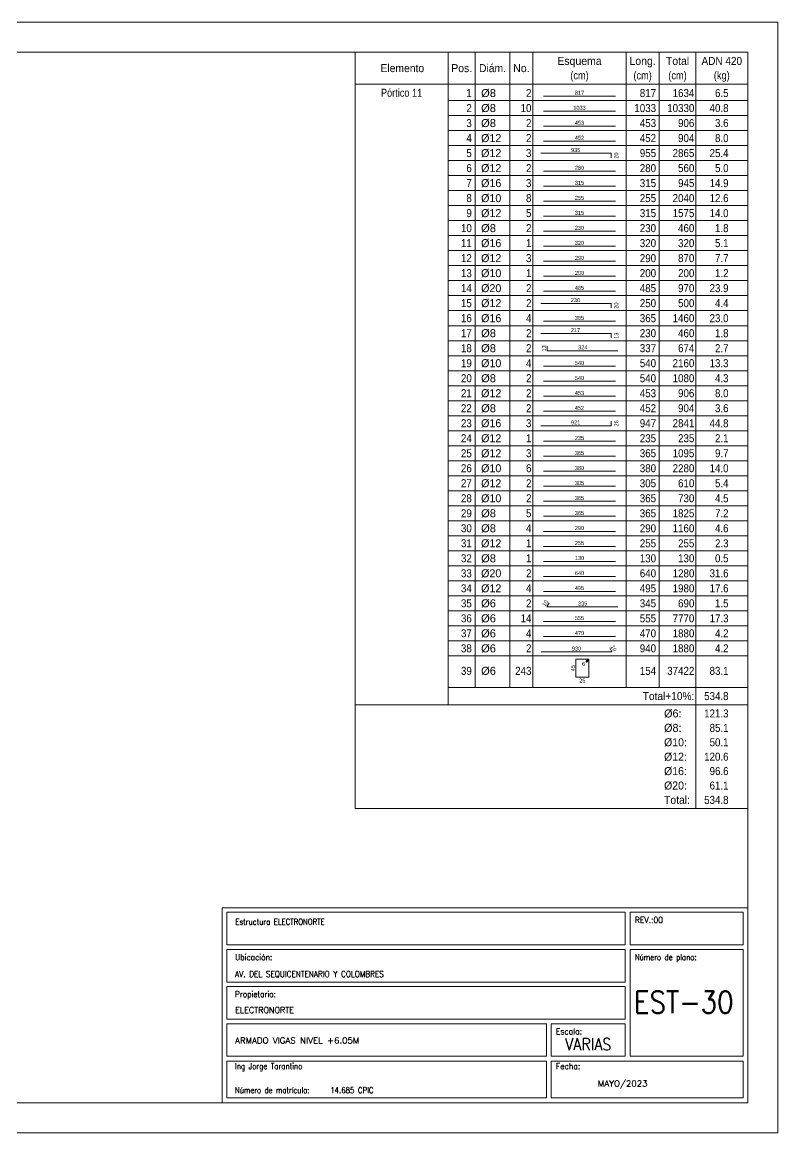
# Model space of a CAD drawing. Header units: millimetres. Extents: x 3 to 479, y -191 to 120.
# Drawn here: x 453.8 to 478.96, y 21.26 to 58.26 of the extents above; entities that cross this region are included whole.
import ezdxf
from ezdxf.enums import TextEntityAlignment as Align

# ---------------------------------------------------------------- set-up
doc = ezdxf.new("R2010")
doc.units = ezdxf.units.MM
for name, color, linetype, lineweight in [('CYPE', 7, 'Continuous', 0), ('DESPIECES_TABLA', 7, 'Continuous', 9), ('RECUAD_LIMITES', 2, 'Continuous', 0), ('RECUAD_MARCO', 1, 'Continuous', 20), ('TABLAS', 1, 'Continuous', 9), ('TEXTO_TABLAS', 1, 'Continuous', 0), ('TEXTOS_COTAS_DESPIECES_TABLA', 1, 'Continuous', 0)]:
    doc.layers.add(name, color=color, linetype=linetype, lineweight=lineweight)
doc.styles.add('CYPETXT', font='romans__.ttf', dxfattribs={"height": 0.2})
doc.styles.add('CYPETXT_romans', font='arial.ttf', dxfattribs={"height": 0.2})

msp = doc.modelspace()

# ---------------------------------------------------------------- linework, layer by layer
at = {"layer": 'CYPE', "color": 1}
for points in [[(460.46093, 22.25684), (477.96093, 22.25684), (477.96093, 28.75684), (460.46093, 28.75684), (460.46093, 22.25684)], [(460.62093, 27.51684), (473.88093, 27.51684), (473.88093, 28.60684), (460.62093, 28.60684), (460.62093, 27.51684)], [(474.04093, 27.51684), (477.81093, 27.51684), (477.81093, 28.60684), (474.04093, 28.60684), (474.04093, 27.51684)], [(460.62093, 26.27684), (473.88093, 26.27684), (473.88093, 27.36684), (460.62093, 27.36684), (460.62093, 26.27684)], [(474.04093, 23.80684), (477.81093, 23.80684), (477.81093, 27.36684), (474.04093, 27.36684), (474.04093, 23.80684)], [(460.62093, 25.04684), (473.88093, 25.04684), (473.88093, 26.12684), (460.62093, 26.12684), (460.62093, 25.04684)], [(460.62093, 23.80684), (471.26093, 23.80684), (471.26093, 24.88684), (460.62093, 24.88684), (460.62093, 23.80684)], [(471.42093, 23.80684), (473.88093, 23.80684), (473.88093, 24.88684), (471.42093, 24.88684), (471.42093, 23.80684)], [(460.62093, 22.41684), (471.26093, 22.41684), (471.26093, 23.64684), (460.62093, 23.64684), (460.62093, 22.41684)], [(471.42093, 22.41684), (477.81093, 22.41684), (477.81093, 23.64684), (471.42093, 23.64684), (471.42093, 22.41684)]]:
    msp.add_lwpolyline(points, close=True, dxfattribs=at)
at = {"layer": 'DESPIECES_TABLA'}
for points in [[(471.15893, 55.79484), (473.55893, 55.79484)], [(471.15893, 55.29484), (473.55893, 55.29484)], [(471.15893, 54.79484), (473.55893, 54.79484)], [(471.15893, 54.29484), (473.55893, 54.29484)], [(471.0667, 53.88896), (473.40838, 53.88896), (473.40838, 53.73896)], [(471.15893, 53.29484), (473.55893, 53.29484)], [(471.15893, 52.79484), (473.55893, 52.79484)], [(471.15893, 52.29484), (473.55893, 52.29484)], [(471.15893, 51.79484), (473.55893, 51.79484)], [(471.15893, 51.29484), (473.55893, 51.29484)], [(471.15893, 50.79484), (473.55893, 50.79484)], [(471.15893, 50.29484), (473.55893, 50.29484)], [(471.15893, 49.79484), (473.55893, 49.79484)], [(471.15893, 49.29484), (473.55893, 49.29484)], [(471.06661, 48.88921), (473.40897, 48.88921), (473.40897, 48.73921)], [(471.15893, 48.29484), (473.55893, 48.29484)], [(471.06665, 47.88911), (473.40874, 47.88911), (473.40874, 47.73911)], [(471.2878, 47.46401), (471.2878, 47.31401), (473.63272, 47.31401)], [(471.15893, 46.79484), (473.55893, 46.79484)], [(471.15893, 46.29484), (473.55893, 46.29484)], [(471.15893, 45.79484), (473.55893, 45.79484)], [(471.15893, 45.29484), (473.55893, 45.29484)], [(471.06669, 44.81399), (473.40845, 44.81399), (473.40845, 44.96399)], [(471.15893, 44.29484), (473.55893, 44.29484)], [(471.15893, 43.79484), (473.55893, 43.79484)], [(471.15893, 43.29484), (473.55893, 43.29484)], [(471.15893, 42.79484), (473.55893, 42.79484)], [(471.15893, 42.29484), (473.55893, 42.29484)], [(471.15893, 41.79484), (473.55893, 41.79484)], [(471.15893, 41.29484), (473.55893, 41.29484)], [(471.15893, 40.79484), (473.55893, 40.79484)], [(471.15893, 40.29484), (473.55893, 40.29484)], [(471.15893, 39.79484), (473.55893, 39.79484)], [(471.15893, 39.29484), (473.55893, 39.29484)], [(471.34857, 38.91025), (471.27357, 38.78034), (473.63866, 38.78034)], [(471.15893, 38.29484), (473.55893, 38.29484)], [(471.15893, 37.79484), (473.55893, 37.79484)], [(471.08485, 37.28036), (473.43339, 37.28036), (473.36365, 37.41027)], [(472.59676, 36.92789), (472.66758, 36.99871), (472.67032, 37.00205), (472.67235, 37.00586), (472.67361, 37.00999), (472.67403, 37.01429), (472.67361, 37.01859), (472.67235, 37.02272), (472.67032, 37.02653), (472.66758, 37.02987), (472.66424, 37.03261), (472.66043, 37.03465), (472.65629, 37.0359), (472.652, 37.03633), (472.2549, 37.03633), (472.24647, 37.03465), (472.23932, 37.02987), (472.23454, 37.02272), (472.23287, 37.01429), (472.23287, 36.45836), (472.23454, 36.44993), (472.23932, 36.44278), (472.24647, 36.438), (472.2549, 36.43633), (472.652, 36.43633), (472.66043, 36.438), (472.66758, 36.44278), (472.67235, 36.44993), (472.67403, 36.45836), (472.67403, 37.01429), (472.67361, 37.01859), (472.67235, 37.02272), (472.67032, 37.02653), (472.66758, 37.02987), (472.66424, 37.03261), (472.66043, 37.03465), (472.65629, 37.0359), (472.652, 37.03633), (472.6477, 37.0359), (472.64356, 37.03465), (472.63975, 37.03261), (472.63641, 37.02987), (472.56559, 36.95905)]]:
    msp.add_lwpolyline(points, dxfattribs=at)
at = {"layer": 'RECUAD_LIMITES'}
msp.add_lwpolyline([(329.46093, 21.25684), (478.96093, 21.25684), (478.96093, 58.25684), (329.46093, 58.25684), (329.46093, 21.25684)], close=True, dxfattribs=at)
at = {"layer": 'RECUAD_MARCO'}
msp.add_lwpolyline([(331.96093, 22.25684), (477.96093, 22.25684), (477.96093, 57.25684), (331.96093, 57.25684), (331.96093, 22.25684)], close=True, dxfattribs=at)
at = {"layer": 'TABLAS'}
for p, q in [((464.88493, 56.14684), (464.88493, 57.25684)), ((464.88493, 57.25684), (477.96093, 57.25684)), ((467.98493, 56.14684), (467.98493, 57.25684)), ((468.88893, 56.14684), (468.88893, 57.25684)), ((470.03693, 56.14684), (470.03693, 57.25684)), ((470.80893, 56.14684), (470.80893, 57.25684)), ((473.90893, 56.14684), (473.90893, 57.25684)), ((475.01293, 56.14684), (475.01293, 57.25684)), ((476.23293, 56.14684), (476.23293, 57.25684)), ((477.96093, 56.14684), (477.96093, 57.25684)), ((464.88493, 56.19684), (477.96093, 56.19684)), ((464.88493, 35.56684), (464.88493, 56.14684)), ((467.98493, 35.56684), (467.98493, 56.14684)), ((468.88893, 36.09684), (468.88893, 56.14684)), ((470.03693, 36.09684), (470.03693, 56.14684)), ((470.80893, 36.09684), (470.80893, 56.14684)), ((473.90893, 36.09684), (473.90893, 56.14684)), ((475.01293, 36.09684), (475.01293, 56.14684)), ((476.23293, 35.56684), (476.23293, 56.14684)), ((477.96093, 35.56684), (477.96093, 56.14684)), ((467.98493, 36.09684), (477.96093, 36.09684)), ((464.88493, 35.46684), (464.88493, 35.56684)), ((467.98493, 35.51684), (467.98493, 35.56684)), ((476.23293, 35.46684), (476.23293, 35.56684)), ((477.96093, 35.46684), (477.96093, 35.56684)), ((464.88493, 35.51684), (477.96093, 35.51684)), ((464.88493, 34.98684), (464.88493, 35.46684)), ((476.23293, 34.98684), (476.23293, 35.46684)), ((477.96093, 34.98684), (477.96093, 35.46684)), ((464.88493, 34.50684), (464.88493, 34.98684)), ((476.23293, 34.50684), (476.23293, 34.98684)), ((477.96093, 34.50684), (477.96093, 34.98684)), ((464.88493, 34.02684), (464.88493, 34.50684)), ((476.23293, 34.02684), (476.23293, 34.50684)), ((477.96093, 34.02684), (477.96093, 34.50684)), ((464.88493, 33.54684), (464.88493, 34.02684)), ((476.23293, 33.54684), (476.23293, 34.02684)), ((477.96093, 33.54684), (477.96093, 34.02684)), ((464.88493, 33.06684), (464.88493, 33.54684)), ((476.23293, 33.06684), (476.23293, 33.54684)), ((477.96093, 33.06684), (477.96093, 33.54684)), ((464.88493, 32.58684), (464.88493, 33.06684)), ((476.23293, 32.58684), (476.23293, 33.06684)), ((477.96093, 32.58684), (477.96093, 33.06684)), ((464.88493, 32.05684), (464.88493, 32.58684)), ((476.23293, 32.05684), (476.23293, 32.58684)), ((477.96093, 32.05684), (477.96093, 32.58684)), ((464.88493, 32.05684), (477.96093, 32.05684))]:
    msp.add_line(p, q, dxfattribs=at)
at = {"layer": 'TEXTO_TABLAS'}
for p, q in [((467.98493, 55.64684), (477.96093, 55.64684)), ((467.98493, 55.14684), (477.96093, 55.14684)), ((467.98493, 54.64684), (477.96093, 54.64684)), ((467.98493, 54.14684), (477.96093, 54.14684)), ((467.98493, 53.64684), (477.96093, 53.64684)), ((467.98493, 53.14684), (477.96093, 53.14684)), ((467.98493, 52.64684), (477.96093, 52.64684)), ((467.98493, 52.14684), (477.96093, 52.14684)), ((467.98493, 51.64684), (477.96093, 51.64684)), ((467.98493, 51.14684), (477.96093, 51.14684)), ((467.98493, 50.64684), (477.96093, 50.64684)), ((467.98493, 50.14684), (477.96093, 50.14684)), ((467.98493, 49.64684), (477.96093, 49.64684)), ((467.98493, 49.14684), (477.96093, 49.14684)), ((467.98493, 48.64684), (477.96093, 48.64684)), ((467.98493, 48.14684), (477.96093, 48.14684)), ((467.98493, 47.64684), (477.96093, 47.64684)), ((467.98493, 47.14684), (477.96093, 47.14684)), ((467.98493, 46.64684), (477.96093, 46.64684)), ((467.98493, 46.14684), (477.96093, 46.14684)), ((467.98493, 45.64684), (477.96093, 45.64684)), ((467.98493, 45.14684), (477.96093, 45.14684)), ((467.98493, 44.64684), (477.96093, 44.64684)), ((467.98493, 44.14684), (477.96093, 44.14684)), ((467.98493, 43.64684), (477.96093, 43.64684)), ((467.98493, 43.14684), (477.96093, 43.14684)), ((467.98493, 42.64684), (477.96093, 42.64684)), ((467.98493, 42.14684), (477.96093, 42.14684)), ((467.98493, 41.64684), (477.96093, 41.64684)), ((467.98493, 41.14684), (477.96093, 41.14684)), ((467.98493, 40.64684), (477.96093, 40.64684)), ((467.98493, 40.14684), (477.96093, 40.14684)), ((467.98493, 39.64684), (477.96093, 39.64684)), ((467.98493, 39.14684), (477.96093, 39.14684)), ((467.98493, 38.64684), (477.96093, 38.64684)), ((467.98493, 38.14684), (477.96093, 38.14684)), ((467.98493, 37.64684), (477.96093, 37.64684)), ((467.98493, 37.14684), (477.96093, 37.14684))]:
    msp.add_line(p, q, dxfattribs=at)

# ---------------------------------------------------------------- texts
at = {"layer": 'CYPE', "color": 5, "style": 'CYPETXT'}
for s, width, p in [('Estructura ELECTRONORTE', 0.842437, (460.90093, 28.18684)), ('AV. DEL SEQUICENTENARIO Y COLOMBRES', 0.887423, (460.89093, 26.44684)), ('ELECTRONORTE', 0.974409, (460.89093, 25.24684)), ('ARMADO VIGAS NIVEL +6.05M', 1.047361, (460.89093, 24.23247)), ('Ing Jorge Tarantino', 0.851105, (460.89093, 23.37684)), ('MAYO/2023', 1.047361, (472.97093, 22.79684)), ('14.685 CPIC', 0.851936, (464.06093, 22.57684))]:
    msp.add_text(s, height=0.2, dxfattribs=dict(at, width=width)).set_placement(p)
at = {"layer": 'CYPE', "color": 4, "style": 'CYPETXT'}
for s, width, p in [('REV.:00', 0.927655, (474.20093, 28.24684)), ('Ubicación:', 0.90604, (460.89093, 27.00684)), ('Número de plano:', 0.844847, (474.20093, 27.00684)), ('Propietario:', 0.885908, (460.89093, 25.77684)), ('Escala:', 0.925891, (471.57093, 24.53684)), ('Fecha:', 0.933698, (471.57093, 23.37684)), ('Número de matrícula:', 0.83516, (460.89093, 22.57684))]:
    msp.add_text(s, height=0.2, dxfattribs=dict(at, width=width)).set_placement(p)
at = {"layer": 'CYPE', "color": 5, "style": 'CYPETXT'}
for s, height, width, p in [('EST-30', 0.733333, 0.872274, (475.83093, 25.24351)), ('VARIAS', 0.4, 0.869965, (472.65093, 24.00684))]:
    msp.add_text(s, height=height, dxfattribs=dict(at, width=width)).set_placement(p, align=Align.CENTER)
at = {"layer": 'TEXTO_TABLAS', "style": 'CYPETXT_romans'}
for s, width, p in [('Esquema', 0.93681, (472.35893, 56.96684)), ('Long.', 0.9375, (474.46093, 56.96684)), ('Total', 0.935673, (475.62293, 56.96684)), ('ADN 420', 0.893197, (477.09693, 56.96684)), ('Elemento', 0.923378, (466.45993, 56.72684)), ('Pos.', 0.930268, (468.43693, 56.72684)), ('Diám.', 0.924488, (469.46293, 56.72684)), ('No.', 0.948905, (470.42293, 56.72684)), ('(cm)', 0.819001, (472.35893, 56.48684)), ('(cm)', 0.819001, (474.46093, 56.48684)), ('(cm)', 0.819001, (475.62293, 56.48684)), ('(kg)', 0.827954, (477.09693, 56.48684)), ('Pórtico 11', 0.820327, (466.43493, 55.90684))]:
    msp.add_text(s, height=0.266667, dxfattribs=dict(at, width=width)).set_placement(p, align=Align.MIDDLE_CENTER)
for s, height, width, p in [('1', 0.26667, 0.872274, (468.77293, 55.89684)), ('2', 0.26667, 0.872274, (470.75893, 55.89684)), ('817', 0.266667, 0.872274, (474.90893, 55.89684)), ('1634', 0.266667, 0.872274, (476.18293, 55.89684)), ('6.5', 0.266667, 0.868127, (477.32093, 55.89684)), ('2', 0.26667, 0.872274, (468.77293, 55.39684)), ('10', 0.266667, 0.872274, (470.75893, 55.39684)), ('1033', 0.266667, 0.872274, (474.90893, 55.39684)), ('10330', 0.266667, 0.872274, (476.18293, 55.39684)), ('40.8', 0.266667, 0.869308, (477.32093, 55.39684)), ('3', 0.26667, 0.872274, (468.77293, 54.89684)), ('2', 0.26667, 0.872274, (470.75893, 54.89684)), ('453', 0.266667, 0.872274, (474.90893, 54.89684)), ('906', 0.266667, 0.872274, (476.18293, 54.89684)), ('3.6', 0.266667, 0.868127, (477.32093, 54.89684)), ('4', 0.26667, 0.872274, (468.77293, 54.39684)), ('2', 0.26667, 0.872274, (470.75893, 54.39684)), ('452', 0.266667, 0.872274, (474.90893, 54.39684)), ('904', 0.266667, 0.872274, (476.18293, 54.39684)), ('8.0', 0.266667, 0.868127, (477.32093, 54.39684)), ('5', 0.26667, 0.872274, (468.77293, 53.89684)), ('3', 0.26667, 0.872274, (470.75893, 53.89684)), ('955', 0.266667, 0.872274, (474.90893, 53.89684)), ('2865', 0.266667, 0.872274, (476.18293, 53.89684)), ('25.4', 0.266667, 0.869308, (477.32093, 53.89684)), ('6', 0.26667, 0.872274, (468.77293, 53.39684)), ('2', 0.26667, 0.872274, (470.75893, 53.39684)), ('280', 0.266667, 0.872274, (474.90893, 53.39684)), ('560', 0.266667, 0.872274, (476.18293, 53.39684)), ('5.0', 0.266667, 0.868127, (477.32093, 53.39684)), ('7', 0.26667, 0.872274, (468.77293, 52.89684)), ('3', 0.26667, 0.872274, (470.75893, 52.89684)), ('315', 0.266667, 0.872274, (474.90893, 52.89684)), ('945', 0.266667, 0.872274, (476.18293, 52.89684)), ('14.9', 0.266667, 0.869308, (477.32093, 52.89684)), ('8', 0.26667, 0.872274, (468.77293, 52.39684)), ('8', 0.26667, 0.872274, (470.75893, 52.39684)), ('255', 0.266667, 0.872274, (474.90893, 52.39684)), ('2040', 0.266667, 0.872274, (476.18293, 52.39684)), ('12.6', 0.266667, 0.869308, (477.32093, 52.39684)), ('9', 0.26667, 0.872274, (468.77293, 51.89684)), ('5', 0.26667, 0.872274, (470.75893, 51.89684)), ('315', 0.266667, 0.872274, (474.90893, 51.89684)), ('1575', 0.266667, 0.872274, (476.18293, 51.89684)), ('14.0', 0.266667, 0.869308, (477.32093, 51.89684)), ('10', 0.266667, 0.872274, (468.77293, 51.39684)), ('2', 0.26667, 0.872274, (470.75893, 51.39684)), ('230', 0.266667, 0.872274, (474.90893, 51.39684)), ('460', 0.266667, 0.872274, (476.18293, 51.39684)), ('1.8', 0.266667, 0.868127, (477.32093, 51.39684)), ('11', 0.266667, 0.872274, (468.77293, 50.89684)), ('1', 0.26667, 0.872274, (470.75893, 50.89684)), ('320', 0.266667, 0.872274, (474.90893, 50.89684)), ('320', 0.266667, 0.872274, (476.18293, 50.89684)), ('5.1', 0.266667, 0.868127, (477.32093, 50.89684)), ('12', 0.266667, 0.872274, (468.77293, 50.39684)), ('3', 0.26667, 0.872274, (470.75893, 50.39684)), ('290', 0.266667, 0.872274, (474.90893, 50.39684)), ('870', 0.266667, 0.872274, (476.18293, 50.39684)), ('7.7', 0.266667, 0.868127, (477.32093, 50.39684)), ('13', 0.266667, 0.872274, (468.77293, 49.89684)), ('1', 0.26667, 0.872274, (470.75893, 49.89684)), ('200', 0.266667, 0.872274, (474.90893, 49.89684)), ('200', 0.266667, 0.872274, (476.18293, 49.89684)), ('1.2', 0.266667, 0.868127, (477.32093, 49.89684)), ('14', 0.266667, 0.872274, (468.77293, 49.39684)), ('2', 0.26667, 0.872274, (470.75893, 49.39684)), ('485', 0.266667, 0.872274, (474.90893, 49.39684)), ('970', 0.266667, 0.872274, (476.18293, 49.39684)), ('23.9', 0.266667, 0.869308, (477.32093, 49.39684)), ('15', 0.266667, 0.872274, (468.77293, 48.89684)), ('2', 0.26667, 0.872274, (470.75893, 48.89684)), ('250', 0.266667, 0.872274, (474.90893, 48.89684)), ('500', 0.266667, 0.872274, (476.18293, 48.89684)), ('4.4', 0.266667, 0.868127, (477.32093, 48.89684)), ('16', 0.266667, 0.872274, (468.77293, 48.39684)), ('4', 0.26667, 0.872274, (470.75893, 48.39684)), ('365', 0.266667, 0.872274, (474.90893, 48.39684)), ('1460', 0.266667, 0.872274, (476.18293, 48.39684)), ('23.0', 0.266667, 0.869308, (477.32093, 48.39684)), ('17', 0.266667, 0.872274, (468.77293, 47.89684)), ('2', 0.26667, 0.872274, (470.75893, 47.89684)), ('230', 0.266667, 0.872274, (474.90893, 47.89684)), ('460', 0.266667, 0.872274, (476.18293, 47.89684)), ('1.8', 0.266667, 0.868127, (477.32093, 47.89684)), ('18', 0.266667, 0.872274, (468.77293, 47.39684)), ('2', 0.26667, 0.872274, (470.75893, 47.39684)), ('337', 0.266667, 0.872274, (474.90893, 47.39684)), ('674', 0.266667, 0.872274, (476.18293, 47.39684)), ('2.7', 0.266667, 0.868127, (477.32093, 47.39684)), ('19', 0.266667, 0.872274, (468.77293, 46.89684)), ('4', 0.26667, 0.872274, (470.75893, 46.89684)), ('540', 0.266667, 0.872274, (474.90893, 46.89684)), ('2160', 0.266667, 0.872274, (476.18293, 46.89684)), ('13.3', 0.266667, 0.869308, (477.32093, 46.89684)), ('20', 0.266667, 0.872274, (468.77293, 46.39684)), ('2', 0.26667, 0.872274, (470.75893, 46.39684)), ('540', 0.266667, 0.872274, (474.90893, 46.39684)), ('1080', 0.266667, 0.872274, (476.18293, 46.39684)), ('4.3', 0.266667, 0.868127, (477.32093, 46.39684)), ('21', 0.266667, 0.872274, (468.77293, 45.89684)), ('2', 0.26667, 0.872274, (470.75893, 45.89684)), ('453', 0.266667, 0.872274, (474.90893, 45.89684)), ('906', 0.266667, 0.872274, (476.18293, 45.89684)), ('8.0', 0.266667, 0.868127, (477.32093, 45.89684)), ('22', 0.266667, 0.872274, (468.77293, 45.39684)), ('2', 0.26667, 0.872274, (470.75893, 45.39684)), ('452', 0.266667, 0.872274, (474.90893, 45.39684)), ('904', 0.266667, 0.872274, (476.18293, 45.39684)), ('3.6', 0.266667, 0.868127, (477.32093, 45.39684)), ('23', 0.266667, 0.872274, (468.77293, 44.89684)), ('3', 0.26667, 0.872274, (470.75893, 44.89684)), ('947', 0.266667, 0.872274, (474.90893, 44.89684)), ('2841', 0.266667, 0.872274, (476.18293, 44.89684)), ('44.8', 0.266667, 0.869308, (477.32093, 44.89684)), ('24', 0.266667, 0.872274, (468.77293, 44.39684)), ('1', 0.26667, 0.872274, (470.75893, 44.39684)), ('235', 0.266667, 0.872274, (474.90893, 44.39684)), ('235', 0.266667, 0.872274, (476.18293, 44.39684)), ('2.1', 0.266667, 0.868127, (477.32093, 44.39684)), ('25', 0.266667, 0.872274, (468.77293, 43.89684)), ('3', 0.26667, 0.872274, (470.75893, 43.89684)), ('365', 0.266667, 0.872274, (474.90893, 43.89684)), ('1095', 0.266667, 0.872274, (476.18293, 43.89684)), ('9.7', 0.266667, 0.868127, (477.32093, 43.89684)), ('26', 0.266667, 0.872274, (468.77293, 43.39684)), ('6', 0.26667, 0.872274, (470.75893, 43.39684)), ('380', 0.266667, 0.872274, (474.90893, 43.39684)), ('2280', 0.266667, 0.872274, (476.18293, 43.39684)), ('14.0', 0.266667, 0.869308, (477.32093, 43.39684)), ('27', 0.266667, 0.872274, (468.77293, 42.89684)), ('2', 0.26667, 0.872274, (470.75893, 42.89684)), ('305', 0.266667, 0.872274, (474.90893, 42.89684)), ('610', 0.266667, 0.872274, (476.18293, 42.89684)), ('5.4', 0.266667, 0.868127, (477.32093, 42.89684)), ('28', 0.266667, 0.872274, (468.77293, 42.39684)), ('2', 0.26667, 0.872274, (470.75893, 42.39684)), ('365', 0.266667, 0.872274, (474.90893, 42.39684)), ('730', 0.266667, 0.872274, (476.18293, 42.39684)), ('4.5', 0.266667, 0.868127, (477.32093, 42.39684)), ('29', 0.266667, 0.872274, (468.77293, 41.89684)), ('5', 0.26667, 0.872274, (470.75893, 41.89684)), ('365', 0.266667, 0.872274, (474.90893, 41.89684)), ('1825', 0.266667, 0.872274, (476.18293, 41.89684)), ('7.2', 0.266667, 0.868127, (477.32093, 41.89684)), ('30', 0.266667, 0.872274, (468.77293, 41.39684)), ('4', 0.26667, 0.872274, (470.75893, 41.39684)), ('290', 0.266667, 0.872274, (474.90893, 41.39684)), ('1160', 0.266667, 0.872274, (476.18293, 41.39684)), ('4.6', 0.266667, 0.868127, (477.32093, 41.39684)), ('31', 0.266667, 0.872274, (468.77293, 40.89684)), ('1', 0.26667, 0.872274, (470.75893, 40.89684)), ('255', 0.266667, 0.872274, (474.90893, 40.89684)), ('255', 0.266667, 0.872274, (476.18293, 40.89684)), ('2.3', 0.266667, 0.868127, (477.32093, 40.89684)), ('32', 0.266667, 0.872274, (468.77293, 40.39684)), ('1', 0.26667, 0.872274, (470.75893, 40.39684)), ('130', 0.266667, 0.872274, (474.90893, 40.39684)), ('130', 0.266667, 0.872274, (476.18293, 40.39684)), ('0.5', 0.266667, 0.868127, (477.32093, 40.39684)), ('33', 0.266667, 0.872274, (468.77293, 39.89684)), ('2', 0.26667, 0.872274, (470.75893, 39.89684)), ('640', 0.266667, 0.872274, (474.90893, 39.89684)), ('1280', 0.266667, 0.872274, (476.18293, 39.89684)), ('31.6', 0.266667, 0.869308, (477.32093, 39.89684)), ('34', 0.266667, 0.872274, (468.77293, 39.39684)), ('4', 0.26667, 0.872274, (470.75893, 39.39684)), ('495', 0.266667, 0.872274, (474.90893, 39.39684)), ('1980', 0.266667, 0.872274, (476.18293, 39.39684)), ('17.6', 0.266667, 0.869308, (477.32093, 39.39684)), ('35', 0.266667, 0.872274, (468.77293, 38.89684)), ('2', 0.26667, 0.872274, (470.75893, 38.89684)), ('345', 0.266667, 0.872274, (474.90893, 38.89684)), ('690', 0.266667, 0.872274, (476.18293, 38.89684)), ('1.5', 0.266667, 0.868127, (477.32093, 38.89684)), ('36', 0.266667, 0.872274, (468.77293, 38.39684)), ('14', 0.266667, 0.872274, (470.75893, 38.39684)), ('555', 0.266667, 0.872274, (474.90893, 38.39684)), ('7770', 0.266667, 0.872274, (476.18293, 38.39684)), ('17.3', 0.266667, 0.869308, (477.32093, 38.39684)), ('37', 0.266667, 0.872274, (468.77293, 37.89684)), ('4', 0.26667, 0.872274, (470.75893, 37.89684)), ('470', 0.266667, 0.872274, (474.90893, 37.89684)), ('1880', 0.266667, 0.872274, (476.18293, 37.89684)), ('4.2', 0.266667, 0.868127, (477.32093, 37.89684)), ('38', 0.266667, 0.872274, (468.77293, 37.39684)), ('2', 0.26667, 0.872274, (470.75893, 37.39684)), ('940', 0.266667, 0.872274, (474.90893, 37.39684)), ('1880', 0.266667, 0.872274, (476.18293, 37.39684)), ('4.2', 0.266667, 0.868127, (477.32093, 37.39684)), ('39', 0.266667, 0.872274, (468.77293, 36.64684)), ('243', 0.266667, 0.872274, (470.75893, 36.64684)), ('154', 0.266667, 0.872274, (474.90893, 36.64684)), ('37422', 0.266667, 0.872274, (476.18293, 36.64684)), ('83.1', 0.266667, 0.869308, (477.32093, 36.64684)), ('Total+10%:', 0.266667, 0.906671, (476.18293, 35.80684)), ('534.8', 0.266667, 0.869965, (477.32093, 35.80684)), ('121.3', 0.266667, 0.869965, (477.32093, 35.22684)), ('85.1', 0.266667, 0.869308, (477.32093, 34.74684)), ('50.1', 0.266667, 0.869308, (477.32093, 34.26684)), ('120.6', 0.266667, 0.869965, (477.32093, 33.78684)), ('96.6', 0.266667, 0.869308, (477.32093, 33.30684)), ('61.1', 0.266667, 0.869308, (477.32093, 32.82684)), ('534.8', 0.266667, 0.869965, (477.32093, 32.34684))]:
    msp.add_text(s, height=height, dxfattribs=dict(at, width=width)).set_placement(p, align=Align.MIDDLE_RIGHT)
for s, width, p in [('%%c8', 0.99505, (469.08293, 55.89684)), ('%%c8', 0.99505, (469.08293, 55.39684)), ('%%c8', 0.99505, (469.08293, 54.89684)), ('%%c12', 0.955414, (469.08293, 54.39684)), ('%%c12', 0.955414, (469.08293, 53.89684)), ('%%c12', 0.955414, (469.08293, 53.39684)), ('%%c16', 0.955414, (469.08293, 52.89684)), ('%%c10', 0.955414, (469.08293, 52.39684)), ('%%c12', 0.955414, (469.08293, 51.89684)), ('%%c8', 0.99505, (469.08293, 51.39684)), ('%%c16', 0.955414, (469.08293, 50.89684)), ('%%c12', 0.955414, (469.08293, 50.39684)), ('%%c10', 0.955414, (469.08293, 49.89684)), ('%%c20', 0.955414, (469.08293, 49.39684)), ('%%c12', 0.955414, (469.08293, 48.89684)), ('%%c16', 0.955414, (469.08293, 48.39684)), ('%%c8', 0.99505, (469.08293, 47.89684)), ('%%c8', 0.99505, (469.08293, 47.39684)), ('%%c10', 0.955414, (469.08293, 46.89684)), ('%%c8', 0.99505, (469.08293, 46.39684)), ('%%c12', 0.955414, (469.08293, 45.89684)), ('%%c8', 0.99505, (469.08293, 45.39684)), ('%%c16', 0.955414, (469.08293, 44.89684)), ('%%c12', 0.955414, (469.08293, 44.39684)), ('%%c12', 0.955414, (469.08293, 43.89684)), ('%%c10', 0.955414, (469.08293, 43.39684)), ('%%c12', 0.955414, (469.08293, 42.89684)), ('%%c10', 0.955414, (469.08293, 42.39684)), ('%%c8', 0.99505, (469.08293, 41.89684)), ('%%c8', 0.99505, (469.08293, 41.39684)), ('%%c12', 0.955414, (469.08293, 40.89684)), ('%%c8', 0.99505, (469.08293, 40.39684)), ('%%c20', 0.955414, (469.08293, 39.89684)), ('%%c12', 0.955414, (469.08293, 39.39684)), ('%%c6', 0.99505, (469.08293, 38.89684)), ('%%c6', 0.99505, (469.08293, 38.39684)), ('%%c6', 0.99505, (469.08293, 37.89684)), ('%%c6', 0.99505, (469.08293, 37.39684)), ('%%c6', 0.99505, (469.08293, 36.64684)), ('%%c6:', 0.966972, (475.17493, 35.22684)), ('%%c8:', 0.966972, (475.17493, 34.74684)), ('%%c10:', 0.940736, (475.17493, 34.26684)), ('%%c12:', 0.940736, (475.17493, 33.78684)), ('%%c16:', 0.940736, (475.17493, 33.30684)), ('%%c20:', 0.940736, (475.17493, 32.82684)), ('Total:', 0.925563, (475.17493, 32.34684))]:
    msp.add_text(s, height=0.266667, dxfattribs=dict(at, width=width)).set_placement(p, align=Align.MIDDLE_LEFT)
at = {"layer": 'TEXTOS_COTAS_DESPIECES_TABLA', "style": 'CYPETXT_romans', "width": 0.872274}
for s, p in [('817', (472.35893, 55.83884)), ('1033', (472.35893, 55.33884)), ('453', (472.35893, 54.83884)), ('452', (472.35893, 54.33884)), ('935', (472.23304, 53.93172)), ('280', (472.35893, 53.33884)), ('315', (472.35893, 52.83884)), ('255', (472.35893, 52.33884)), ('315', (472.35893, 51.83884)), ('230', (472.35893, 51.33884)), ('320', (472.35893, 50.83884)), ('290', (472.35893, 50.33884)), ('200', (472.35893, 49.83884)), ('485', (472.35893, 49.33884)), ('230', (472.21946, 48.93148)), ('365', (472.35893, 48.33884)), ('217', (472.22474, 47.93157)), ('324', (472.46895, 47.35668)), ('540', (472.35893, 46.83884)), ('540', (472.35893, 46.33884)), ('453', (472.35893, 45.83884)), ('452', (472.35893, 45.33884)), ('921', (472.23147, 44.8567)), ('235', (472.35893, 44.33884)), ('365', (472.35893, 43.83884)), ('380', (472.35893, 43.33884)), ('305', (472.35893, 42.83884)), ('365', (472.35893, 42.33884)), ('365', (472.35893, 41.83884)), ('290', (472.35893, 41.33884)), ('255', (472.35893, 40.83884)), ('130', (472.35893, 40.33884)), ('640', (472.35893, 39.83884)), ('495', (472.35893, 39.33884)), ('335', (472.46345, 38.82344)), ('555', (472.35893, 38.33884)), ('470', (472.35893, 37.83884)), ('930', (472.25912, 37.32342))]:
    msp.add_text(s, height=0.133333, dxfattribs=at).set_placement(p, align=Align.CENTER)
for s, p in [('20', (473.51782, 53.81396)), ('20', (473.51791, 48.81421)), ('13', (473.51787, 47.81411)), ('26', (473.51783, 44.88899))]:
    msp.add_text(s, height=0.133333, rotation=90, dxfattribs=at).set_placement(p, align=Align.TOP_CENTER)
for s, rotation, p in [('13', 90, (471.24513, 47.38901)), ('10', 59.999195, (471.27375, 38.86684)), ('10', 300.000805, (473.43844, 37.36684)), ('45', 90, (472.20382, 36.73633))]:
    msp.add_text(s, height=0.133333, rotation=rotation, dxfattribs=at).set_placement(p, align=Align.CENTER)
msp.add_text('6', height=0.13333, dxfattribs=at).set_placement((472.54676, 36.87789), align=Align.MIDDLE_RIGHT)
msp.add_text('25', height=0.133333, dxfattribs=at).set_placement((472.45345, 36.39069), align=Align.TOP_CENTER)

doc.saveas('drawing.dxf')
